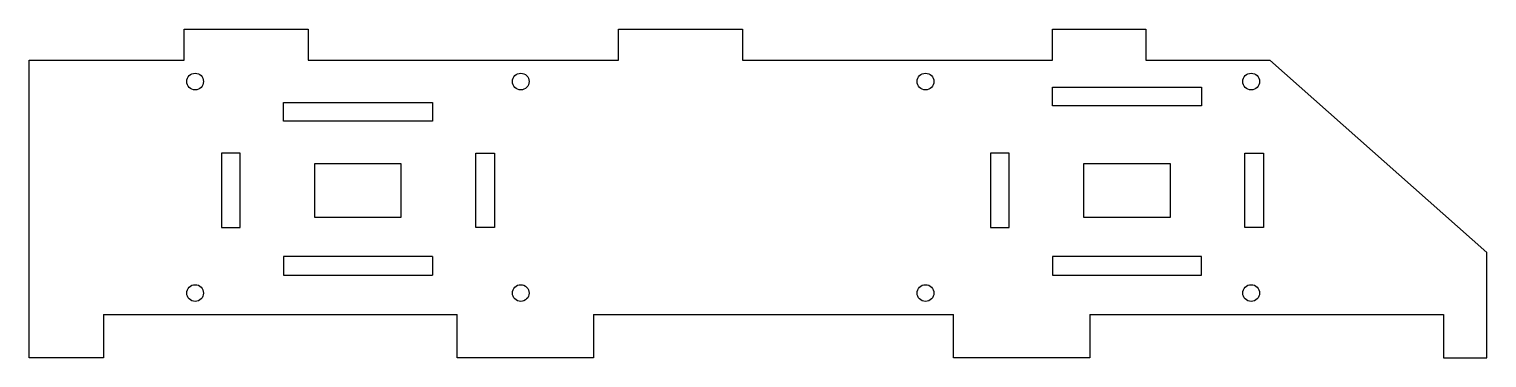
# Model space of a CAD drawing. Header units: millimetres. Extents: x -118 to 118, y -7 to 46.
import ezdxf

# ---------------------------------------------------------------- set-up
doc = ezdxf.new("R2010")
doc.units = ezdxf.units.MM

msp = doc.modelspace()

# ---------------------------------------------------------------- linework, layer by layer
at = {"color": 7, "linetype": 'Continuous', "lineweight": 25}
for p, q in [((-92.5, 46), (-72.5, 46)), ((-92.5, 41), (-92.5, 46)), ((-72.5, 46), (-72.5, 41)), ((-22.5, 46), (-2.5, 46)), ((-22.5, 41), (-22.5, 46)), ((-2.5, 46), (-2.5, 41)), ((47.5, 46), (62.5, 46)), ((47.5, 41), (47.5, 46)), ((62.5, 46), (62.5, 41)), ((-117.5, 41), (-92.5, 41)), ((-117.5, -7), (-117.5, 41)), ((-72.5, 41), (-22.5, 41)), ((-2.5, 41), (47.5, 41)), ((62.5, 41), (82.5, 41)), ((117.5, 10), (82.5, 41)), ((47.5, 33.65), (47.5, 36.65)), ((47.5, 36.65), (71.5, 36.65)), ((71.5, 36.65), (71.5, 33.65)), ((-76.5, 31.15), (-76.5, 34.15)), ((-76.5, 34.15), (-52.5, 34.15)), ((-52.5, 34.15), (-52.5, 31.15)), ((71.5, 33.65), (47.5, 33.65)), ((-52.5, 31.15), (-76.5, 31.15)), ((-83.5, 26), (-86.5, 26)), ((-86.5, 26), (-86.5, 14)), ((-83.5, 14), (-83.5, 26)), ((-45.5, 14), (-45.5, 26)), ((-45.5, 26), (-42.5, 26)), ((-42.5, 26), (-42.5, 14)), ((40.5, 26), (37.5, 26)), ((37.5, 26), (37.5, 14)), ((40.5, 14), (40.5, 26)), ((78.5, 14), (78.5, 26)), ((78.5, 26), (81.5, 26)), ((81.5, 26), (81.5, 14)), ((-71.5, 24.3), (-71.5, 15.7)), ((-57.5, 24.3), (-71.5, 24.3)), ((-57.5, 15.7), (-57.5, 24.3)), ((52.5, 24.3), (52.5, 15.7)), ((66.5, 24.3), (52.5, 24.3)), ((66.5, 15.7), (66.5, 24.3)), ((-71.5, 15.7), (-57.5, 15.7)), ((52.5, 15.7), (66.5, 15.7)), ((-86.5, 14), (-83.5, 14)), ((-42.5, 14), (-45.5, 14)), ((37.5, 14), (40.5, 14)), ((81.5, 14), (78.5, 14)), ((117.5, -7), (117.5, 10)), ((-76.5, 9.35), (-76.5, 6.35)), ((-52.5, 9.35), (-76.5, 9.35)), ((-52.5, 9.35), (-52.5, 6.35)), ((71.5, 9.35), (47.5, 9.35)), ((47.5, 9.35), (47.5, 6.35)), ((71.5, 6.35), (71.5, 9.35)), ((-76.5, 6.35), (-52.5, 6.35)), ((47.5, 6.35), (71.5, 6.35)), ((-105.5, 0), (-105.5, -7)), ((-105.5, 0), (-48.5, 0)), ((-48.5, -7), (-48.5, 0)), ((-26.5, 0), (-26.5, -7)), ((-26.5, 0), (31.5, 0)), ((31.5, -7), (31.5, 0)), ((53.5, 0), (53.5, -7)), ((53.5, 0), (110.5, 0)), ((110.5, 0), (110.5, -7)), ((-105.5, -7), (-117.5, -7)), ((-26.5, -7), (-48.5, -7)), ((53.5, -7), (31.5, -7)), ((110.5, -7), (117.5, -7))]:
    msp.add_line(p, q, dxfattribs=at)
for centre in [(-90.75, 37.55), (-38.25, 37.55), (27, 37.55), (79.5, 37.55), (-90.75, 3.45), (-38.25, 3.45), (27, 3.45), (79.5, 3.45)]:
    msp.add_circle(centre, 1.35, dxfattribs=at)

doc.saveas('drawing.dxf')
